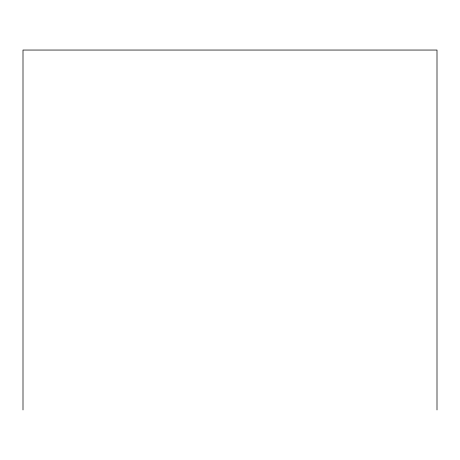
<?xml version="1.0" encoding="UTF-8"?>
<svg xmlns="http://www.w3.org/2000/svg" width="460" height="460" viewBox="0 0 460 460"><rect width="100%" height="100%" fill="white"/><g stroke="black" fill="none" stroke-linecap="round" stroke-linejoin="round"><path stroke-width="0.69" d="M437 409.952L437 50.048L23 50.048L23 409.952"/></g></svg>
